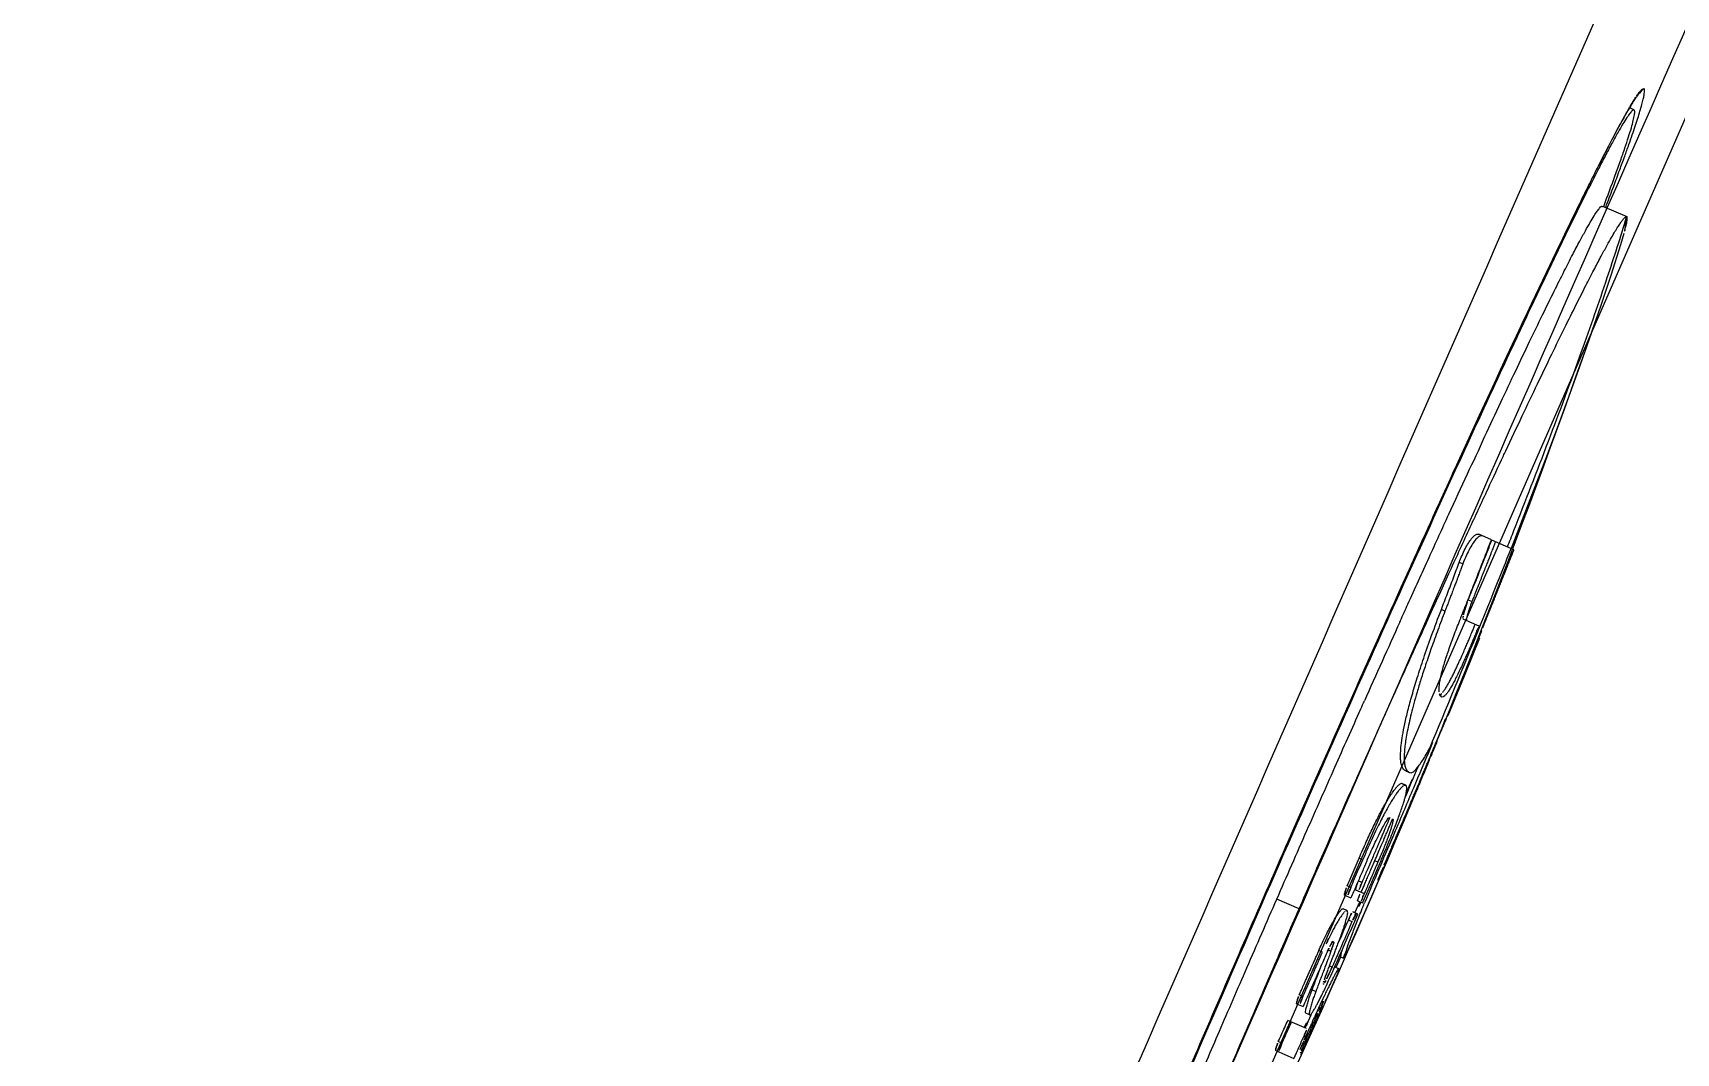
# Model space of a CAD drawing. Header units: millimetres. Extents: x 1145859089 to 1147511753, y -1047484727 to -1047247487.
# Drawn here: x 1146005265.9 to 1146005360.8, y -1047431190.9 to -1047431132 of the extents above; entities that cross this region are included whole.
import ezdxf
from ezdxf.xclip import XClip

# ---------------------------------------------------------------- set-up
doc = ezdxf.new("R2010")
doc.units = ezdxf.units.MM
doc.header["$LTSCALE"] = 100
doc.header["$MEASUREMENT"] = 0
doc.header["$XCLIPFRAME"] = 2
doc.layers.get('0').update_dxf_attribs({"linetype": 'CONTINUOUS'})
doc.layers.add('XREF', color=135, linetype='CONTINUOUS')
doc.layers.add('단지배치도$0$W240910', color=135, linetype='CONTINUOUS')

# ---------------------------------------------------------------- blocks, each defined once
blk = doc.blocks.new('단지배치도$0$zw$9902')
at = {"layer": '단지배치도$0$W240910', "linetype": 'ByBlock', "ltscale": 20}
for p, q in [((67175.562, -59870.414), (67241.68, -59719.244)), ((67217.56, -59766.611), (67217.535, -59766.648)), ((67217.583, -59766.575), (67217.56, -59766.611)), ((67217.605, -59766.542), (67217.583, -59766.575)), ((67217.626, -59766.512), (67217.605, -59766.542)), ((67217.646, -59766.483), (67217.626, -59766.512)), ((67217.665, -59766.457), (67217.646, -59766.483)), ((67217.682, -59766.434), (67217.665, -59766.457)), ((67217.698, -59766.412), (67217.682, -59766.434)), ((67217.712, -59766.394), (67217.698, -59766.412)), ((67217.724, -59766.377), (67217.712, -59766.394)), ((67217.735, -59766.364), (67217.724, -59766.377)), ((67217.744, -59766.353), (67217.735, -59766.364)), ((67217.751, -59766.344), (67217.744, -59766.353)), ((67217.757, -59766.338), (67217.751, -59766.344)), ((67217.759, -59766.335), (67217.757, -59766.338)), ((67217.759, -59766.335), (67217.759, -59766.335)), ((67217.038, -59767.478), (67216.955, -59767.626)), ((67217.117, -59767.339), (67217.038, -59767.478)), ((67217.193, -59767.209), (67217.117, -59767.339)), ((67217.264, -59767.087), (67217.193, -59767.209)), ((67217.332, -59766.974), (67217.264, -59767.087)), ((67217.548, -59767.178), (67217.28, -59767.061)), ((67217.395, -59766.87), (67217.332, -59766.974)), ((67217.425, -59766.821), (67217.395, -59766.87)), ((67217.454, -59766.774), (67217.425, -59766.821)), ((67217.482, -59766.73), (67217.454, -59766.774)), ((67217.509, -59766.688), (67217.482, -59766.73)), ((67217.535, -59766.648), (67217.509, -59766.688)), ((67216.579, -59768.31), (67216.42, -59768.607)), ((67216.728, -59768.035), (67216.579, -59768.31)), ((67216.867, -59767.783), (67216.728, -59768.035)), ((67216.955, -59767.626), (67216.867, -59767.783)), ((67216.072, -59769.27), (67215.883, -59769.634)), ((67216.251, -59768.927), (67216.072, -59769.27)), ((67216.42, -59768.607), (67216.251, -59768.927)), ((67215.685, -59770.02), (67215.478, -59770.427)), ((67215.883, -59769.634), (67215.685, -59770.02)), ((67215.038, -59771.301), (67214.806, -59771.767)), ((67215.262, -59770.854), (67215.038, -59771.301)), ((67215.478, -59770.427), (67215.262, -59770.854)), ((67214.806, -59771.767), (67214.483, -59772.42)), ((67214.146, -59773.106), (67213.795, -59773.826)), ((67214.483, -59772.42), (67214.146, -59773.106)), ((67215.727, -59772.726), (67217.122, -59773.336)), ((67215.904, -59772.803), (67215.907, -59772.795)), ((67213.795, -59773.826), (67213.43, -59774.579)), ((67213.43, -59774.579), (67213.052, -59775.363)), ((67216.759, -59774.973), (67216.201, -59776.733)), ((67216.958, -59774.32), (67216.759, -59774.973)), ((67213.052, -59775.363), (67212.661, -59776.18)), ((67212.257, -59777.027), (67211.84, -59777.905)), ((67212.661, -59776.18), (67212.257, -59777.027)), ((67216.201, -59776.733), (67215.606, -59778.528)), ((67211.84, -59777.905), (67211.411, -59778.813)), ((67211.411, -59778.813), (67210.971, -59779.751)), ((67215.606, -59778.528), (67215.002, -59780.287)), ((67210.971, -59779.751), (67210.518, -59780.716)), ((67210.518, -59780.716), (67210.056, -59781.707)), ((67215.002, -59780.287), (67214.396, -59782.005)), ((67210.056, -59781.707), (67209.583, -59782.724)), ((67209.583, -59782.724), (67209.101, -59783.764)), ((67214.396, -59782.005), (67213.764, -59783.758)), ((67209.101, -59783.764), (67208.61, -59784.826)), ((67213.764, -59783.758), (67213.104, -59785.549)), ((67208.61, -59784.826), (67208.111, -59785.91)), ((67213.104, -59785.549), (67212.43, -59787.348)), ((67208.111, -59785.91), (67207.477, -59787.292)), ((67207.477, -59787.292), (67206.832, -59788.703)), ((67212.43, -59787.348), (67211.729, -59789.192)), ((67206.832, -59788.703), (67206.174, -59790.147)), ((67211.729, -59789.192), (67210.998, -59791.086)), ((67206.174, -59790.147), (67205.499, -59791.632)), ((67210.998, -59791.086), (67210.447, -59792.493)), ((67205.499, -59791.632), (67204.805, -59793.165)), ((67209.312, -59791.996), (67208.577, -59791.675)), ((67210.613, -59792.565), (67209.337, -59792.007)), ((67204.805, -59793.165), (67204.089, -59794.753)), ((67207.66, -59793.39), (67207.45, -59793.298)), ((67204.089, -59794.753), (67203.496, -59796.069)), ((67206.63, -59796.115), (67206.419, -59796.023)), ((67208.182, -59795.565), (67207.971, -59795.473)), ((67203.496, -59796.069), (67202.886, -59797.429)), ((67204.02, -59796.743), (67204.059, -59796.656)), ((67207.694, -59796.581), (67208.583, -59796.969)), ((67202.886, -59797.429), (67202.256, -59798.835)), ((67208.632, -59797.671), (67207.739, -59799.865)), ((67208.632, -59797.672), (67208.576, -59797.647)), ((67202.256, -59798.835), (67201.613, -59800.277)), ((67201.613, -59800.277), (67200.961, -59801.74)), ((67207.739, -59799.865), (67206.795, -59802.159)), ((67200.961, -59801.74), (67200.306, -59803.212)), ((67206.782, -59802.154), (67206.795, -59802.159)), ((67200.306, -59803.212), (67199.656, -59804.68)), ((67206.14, -59803.638), (67206.33, -59803.184)), ((67205.915, -59803.699), (67205.775, -59804.033)), ((67206.175, -59803.653), (67206.14, -59803.638)), ((67199.656, -59804.68), (67199.015, -59806.129)), ((67204.39, -59805.345), (67204.601, -59805.437)), ((67205.738, -59804.69), (67205.706, -59804.676)), ((67199.015, -59806.129), (67198.236, -59807.895)), ((67204.142, -59806.059), (67204.358, -59806.154)), ((67204.167, -59806.065), (67204.355, -59806.147)), ((67204.381, -59806.668), (67204.564, -59806.236)), ((67198.236, -59807.895), (67197.487, -59809.597)), ((67197.487, -59809.597), (67196.767, -59811.239)), ((67201.883, -59810.46), (67201.672, -59810.368)), ((67202.754, -59810.599), (67202.576, -59810.521)), ((67202.792, -59811.047), (67202.719, -59811.015)), ((67202.861, -59810.887), (67202.792, -59811.047)), ((67203.152, -59810.777), (67203.118, -59810.762)), ((67203.152, -59810.777), (67203.122, -59810.846)), ((67203.245, -59810.56), (67203.152, -59810.777)), ((67196.767, -59811.239), (67196.071, -59812.829)), ((67201.187, -59812.071), (67200.976, -59811.979)), ((67201.835, -59811.768), (67201.624, -59811.675)), ((67202.744, -59811.732), (67201.995, -59813.463)), ((67196.071, -59812.829), (67195.396, -59814.374)), ((67198.207, -59813.302), (67196.919, -59812.738)), ((67200.832, -59812.5), (67201.198, -59812.661)), ((67201.431, -59813.53), (67201.712, -59812.885)), ((67201.463, -59812.192), (67201.97, -59812.414)), ((67201.584, -59812.829), (67201.878, -59812.958)), ((67201.971, -59812.996), (67201.991, -59812.947)), ((67200.959, -59813.39), (67200.748, -59813.298)), ((67200.765, -59813.299), (67200.961, -59813.385)), ((67200.793, -59814.537), (67201.05, -59813.95)), ((67201.995, -59813.463), (67200.969, -59815.811)), ((67201.261, -59814.042), (67201.05, -59813.95)), ((67201.598, -59813.603), (67201.303, -59813.474)), ((67195.396, -59814.374), (67194.74, -59815.881)), ((67200.448, -59815.325), (67200.666, -59814.829)), ((67200.666, -59814.829), (67200.793, -59814.537)), ((67194.74, -59815.881), (67193.972, -59817.65)), ((67199.556, -59815.804), (67199.346, -59815.712)), ((67200.042, -59815.746), (67199.88, -59815.675)), ((67200.543, -59816.778), (67199.749, -59818.571)), ((67199.966, -59816.581), (67200.118, -59816.647)), ((67200.543, -59816.778), (67200.286, -59816.666)), ((67200.597, -59816.085), (67200.332, -59816.686)), ((67200.789, -59816.17), (67200.578, -59816.077)), ((67193.972, -59817.65), (67193.22, -59819.384)), ((67199.601, -59817.624), (67199.628, -59817.635)), ((67198.065, -59818.785), (67198.432, -59818.945)), ((67198.426, -59818.355), (67198.215, -59818.263)), ((67199.165, -59818.078), (67198.955, -59817.986)), ((67199.532, -59818.593), (67199.49, -59818.683)), ((67199.578, -59818.496), (67199.532, -59818.593)), ((67199.701, -59818.55), (67199.749, -59818.571)), ((67193.22, -59819.384), (67192.486, -59821.084)), ((67198.641, -59820.21), (67197.557, -59819.736)), ((67198.809, -59819.41), (67198.599, -59819.318)), ((67198.814, -59819.414), (67198.603, -59819.322)), ((67199.264, -59819.384), (67199.324, -59819.41)), ((67199.576, -59818.934), (67199.497, -59818.9)), ((67198.557, -59820.173), (67198.6, -59820.077)), ((67192.486, -59821.084), (67191.768, -59822.75)), ((67196.854, -59821.484), (67197.904, -59821.943)), ((67197.216, -59821.055), (67197.006, -59820.963))]:
    blk.add_line(p, q, dxfattribs=at)
at = {"layer": '단지배치도$0$W240910'}
blk.add_arc((56404.253, -57219.78, 0), 12756.719, 322.5073299, 9.110085, dxfattribs=at)
at = {"layer": '단지배치도$0$W240910', "linetype": 'ByBlock', "ltscale": 20}
for centre, radius, start, end in [((93492.861, -71309.971), 28703.079, 156.175393, 156.577978), ((93061.131, -71121.144), 28226.861, 156.173706, 156.5796719), ((68111.941, -60201.81), 994.87, 155.063341, 155.409218), ((66685.235, -59584.625), 564.854, 337.91553, 338.40736), ((68432.674, -60351.135), 1347.94, 155.714178, 155.926512), ((66577.689, -59540.778), 680.995, 337.259537, 337.89906), ((66532.959, -59521.99), 729.311, 337.006513, 337.158307), ((67204.334, -59806.21), 0.0605, 72.0715, 78.75931), ((67204.335, -59806.208), 0.0586, 66.37836, 72.0452), ((67204.326, -59806.229), 0.0814, 53.83265, 66.3323), ((67313.936, -59859.044), 121.064, 156.64346, 157.61914), ((67285.993, -59847.501), 91.061, 157.6728, 158.11519), ((67223.784, -59826.438), 26.459, 154.41156, 156.30195), ((67200.201, -59815.16), 0.0483, 63.39774, 66.39882), ((66929.488, -59715.427), 288.323, 339.1632, 339.47354), ((67198.829, -59819.365), 0.0493, 246.3154, 253.32238), ((67230.8, -59834.112), 34.806, 154.5757, 154.79107), ((67219.941, -59828.943), 22.779, 154.44017, 154.59087)]:
    blk.add_arc(centre, radius, start, end, dxfattribs=at)
blk.add_ellipse((66756.086, -59619.918), major_axis=(177.193, -452.685), ratio=1, start_param=0.708795, end_param=0.862005, dxfattribs=at)
for points, start_tangent, end_tangent in [([(67215.907, -59772.795), (67215.96, -59772.657), (67216.37, -59771.576), (67216.718, -59770.644), (67217.007, -59769.852), (67217.246, -59769.184), (67217.445, -59768.613), (67217.614, -59768.113), (67217.761, -59767.66), (67217.889, -59767.246), (67217.996, -59766.874), (67218.077, -59766.559), (67218.126, -59766.321), (67218.149, -59766.154), (67218.151, -59766.045), (67218.11, -59765.951)], (0.357882, 0.933767), (-0.916443, 0.400165)), ([(67217.649, -59766.445), (67217.53, -59766.63), (67217.33, -59766.958), (67217.271, -59767.057)], (-0.5526, -0.833446), (-0.505848, -0.862623)), ([(67218.11, -59765.951), (67218.017, -59765.983), (67217.942, -59766.053), (67217.84, -59766.175), (67217.703, -59766.365), (67217.649, -59766.445)], (-0.916514, 0.400004), (-0.5526, -0.833446)), ([(67217.271, -59767.057), (67217.114, -59767.329), (67216.883, -59767.741), (67216.632, -59768.201), (67216.35, -59768.729), (67216.025, -59769.351), (67215.643, -59770.094), (67215.198, -59770.974), (67214.686, -59772.001), (67214.104, -59773.185), (67213.444, -59774.544), (67212.696, -59776.102), (67211.849, -59777.881), (67210.895, -59779.906), (67209.822, -59782.205), (67208.616, -59784.809), (67207.263, -59787.755), (67205.747, -59791.081), (67204.047, -59794.841), (67202.141, -59799.089), (67200.012, -59803.872), (67197.59, -59809.358), (67195.002, -59815.275), (67192.596, -59820.825), (67190.518, -59825.66), (67188.686, -59829.957), (67187.074, -59833.771), (67185.654, -59837.154), (67184.405, -59840.158), (67183.307, -59842.821), (67182.344, -59845.179), (67181.501, -59847.263), (67180.765, -59849.099), (67180.127, -59850.713), (67179.574, -59852.127), (67179.097, -59853.364), (67178.688, -59854.443), (67178.342, -59855.373), (67178.053, -59856.162), (67177.815, -59856.828), (67177.617, -59857.397), (67177.449, -59857.897), (67177.302, -59858.348), (67177.201, -59858.673)], (-0.505848, -0.862623), (-0.290029, -0.957018)), ([(67217.548, -59767.178), (67217.51, -59767.179), (67217.459, -59767.21), (67217.396, -59767.269), (67217.321, -59767.358), (67217.134, -59767.619), (67216.9, -59767.991), (67216.62, -59768.472), (67216.295, -59769.058), (67215.926, -59769.747), (67215.516, -59770.535), (67214.572, -59772.402), (67213.71, -59774.154)], (-0.969393, 0.245513), (-0.43814, -0.898907)), ([(67215.792, -59772.75), (67216.462, -59770.95), (67216.762, -59770.113), (67217.018, -59769.375), (67217.227, -59768.738), (67217.39, -59768.206), (67217.504, -59767.781), (67217.57, -59767.466), (67217.583, -59767.351), (67217.584, -59767.265), (67217.572, -59767.207), (67217.548, -59767.178)], (0.354473, 0.935066), (-0.838325, 0.545171)), ([(67208.931, -59786.017), (67209.849, -59784.057), (67210.712, -59782.231), (67211.516, -59780.55), (67212.263, -59779.006), (67212.936, -59777.638), (67213.518, -59776.477), (67214.004, -59775.528), (67214.407, -59774.763), (67214.741, -59774.15), (67215.016, -59773.665), (67215.24, -59773.294), (67215.419, -59773.023), (67215.558, -59772.841), (67215.66, -59772.743), (67215.715, -59772.753)], (0.422499, 0.906364), (0.913219, -0.40747)), ([(67213.71, -59774.154), (67213.475, -59774.637), (67212.235, -59777.218), (67210.861, -59780.124), (67209.818, -59782.357)], (-0.43814, -0.898907), (-0.421946, -0.906621)), ([(67210.001, -59787.15), (67210.136, -59786.863), (67211.087, -59784.847), (67211.972, -59782.993), (67212.795, -59781.285), (67213.549, -59779.744), (67214.207, -59778.418), (67214.763, -59777.319), (67215.226, -59776.42), (67215.613, -59775.688), (67215.93, -59775.103), (67216.189, -59774.641), (67216.4, -59774.278), (67216.573, -59773.992), (67216.716, -59773.77), (67216.836, -59773.598), (67216.934, -59773.472), (67217.014, -59773.387), (67217.122, -59773.336)], (0.424711, 0.905329), (0.915919, -0.401364)), ([(67210.239, -59792.402), (67210.611, -59791.457), (67214.515, -59781.133), (67216, -59776.859), (67217.122, -59773.336)], (0.367917, 0.929859), (0.285944, 0.958246)), ([(67217.122, -59773.336), (67217.156, -59773.447), (67217.147, -59773.559), (67217.12, -59773.712), (67217.073, -59773.91), (67217.006, -59774.159), (67216.958, -59774.321)], (0.915294, -0.402787), (-0.288011, -0.957627)), ([(67204.059, -59796.656), (67204.486, -59795.711), (67205.71, -59793.014), (67206.854, -59790.511), (67207.923, -59788.191), (67208.92, -59786.042), (67208.931, -59786.017)], (0.411392, 0.911459), (0.422499, 0.906364)), ([(67198.207, -59813.302), (67199.711, -59809.874), (67201.283, -59806.317), (67202.827, -59802.849), (67204.265, -59799.646), (67205.6, -59796.695), (67206.853, -59793.948), (67208.023, -59791.403), (67209.116, -59789.045), (67210.001, -59787.15)], (0.400747, 0.916189), (0.424711, 0.905329)), ([(67207.302, -59787.81), (67204.237, -59794.56), (67200.39, -59803.162), (67196.295, -59812.457), (67192.25, -59821.774), (67188.545, -59830.438), (67185.663, -59837.285)], (-0.416193, -0.909276), (-0.385119, -0.922867)), ([(67207.45, -59793.298), (67207.613, -59792.892), (67207.793, -59792.512), (67207.981, -59792.182), (67208.165, -59791.925), (67208.331, -59791.754), (67208.47, -59791.673), (67208.577, -59791.675)], (0.348232, 0.937408), (0.9162, -0.400722)), ([(67207.538, -59796.512), (67207.603, -59796.35), (67207.64, -59796.256), (67207.682, -59796.151), (67207.728, -59796.035), (67207.779, -59795.907), (67207.835, -59795.766), (67207.897, -59795.61), (67207.965, -59795.439), (67208.04, -59795.25), (67208.122, -59795.043), (67208.211, -59794.816), (67208.309, -59794.567), (67208.416, -59794.296), (67208.528, -59794.01), (67208.633, -59793.743), (67208.725, -59793.509), (67208.806, -59793.3), (67208.878, -59793.114), (67208.944, -59792.946), (67209.002, -59792.795), (67209.056, -59792.658), (67209.104, -59792.533), (67209.148, -59792.42), (67209.188, -59792.317), (67209.224, -59792.224), (67209.312, -59791.996)], (0.370715, 0.928747), (0.360005, 0.93295)), ([(67208.788, -59791.767), (67208.645, -59791.779), (67208.471, -59791.911), (67208.278, -59792.146), (67208.073, -59792.475), (67207.865, -59792.89), (67207.66, -59793.39)], (-0.9162, 0.400722), (-0.348232, -0.937408)), ([(67207.971, -59795.473), (67208.441, -59794.291), (67208.896, -59793.136), (67209.337, -59792.007)], (0.370328, 0.928901), (0.362637, 0.931931)), ([(67209.548, -59792.099), (67209.513, -59792.188), (67209.468, -59792.304), (67209.43, -59792.4), (67209.386, -59792.515), (67209.333, -59792.65), (67209.27, -59792.812), (67209.234, -59792.904), (67209.195, -59793.004), (67209.152, -59793.113), (67209.105, -59793.232), (67209.054, -59793.361), (67208.999, -59793.502), (67208.939, -59793.655), (67208.874, -59793.82), (67208.803, -59793.999), (67208.728, -59794.19), (67208.659, -59794.365), (67208.598, -59794.519), (67208.544, -59794.655), (67208.495, -59794.778), (67208.452, -59794.888), (67208.412, -59794.987), (67208.376, -59795.078), (67208.314, -59795.235), (67208.261, -59795.366), (67208.218, -59795.475), (67208.182, -59795.565)], (-0.36265, -0.931925), (-0.370312, -0.928907)), ([(67208.811, -59797.069), (67208.849, -59796.975), (67208.891, -59796.872), (67208.937, -59796.756), (67208.989, -59796.628), (67209.046, -59796.486), (67209.11, -59796.329), (67209.18, -59796.156), (67209.257, -59795.965), (67209.342, -59795.754), (67209.435, -59795.522), (67209.537, -59795.267), (67209.649, -59794.989), (67209.77, -59794.686), (67209.887, -59794.392), (67209.99, -59794.135), (67210.081, -59793.907), (67210.162, -59793.703), (67210.235, -59793.52), (67210.3, -59793.355), (67210.359, -59793.206), (67210.413, -59793.07), (67210.462, -59792.947), (67210.506, -59792.836), (67210.545, -59792.736), (67210.613, -59792.565)], (0.375449, 0.926843), (0.367214, 0.930136)), ([(67206.419, -59796.023), (67206.772, -59795.098), (67207.116, -59794.19), (67207.45, -59793.298)], (0.358977, 0.933346), (0.348232, 0.937408)), ([(67207.66, -59793.39), (67207.621, -59793.496), (67207.588, -59793.586), (67207.545, -59793.701), (67207.509, -59793.796), (67207.467, -59793.909), (67207.417, -59794.043), (67207.358, -59794.201), (67207.324, -59794.291), (67207.287, -59794.389), (67207.247, -59794.495), (67207.203, -59794.61), (67207.156, -59794.735), (67207.105, -59794.871), (67207.05, -59795.016), (67206.997, -59795.154), (67206.952, -59795.274), (67206.911, -59795.38), (67206.875, -59795.475), (67206.813, -59795.638), (67206.762, -59795.771), (67206.719, -59795.881), (67206.684, -59795.974), (67206.63, -59796.115)], (-0.348232, -0.937408), (-0.358989, -0.933342)), ([(67204.39, -59805.345), (67204.287, -59805.286), (67204.195, -59805.18), (67204.119, -59804.993), (67204.088, -59804.843), (67204.067, -59804.625), (67204.067, -59804.306), (67204.101, -59803.863), (67204.181, -59803.298), (67204.311, -59802.621), (67204.492, -59801.847), (67204.728, -59800.969), (67205.028, -59799.966), (67205.4, -59798.828), (67205.858, -59797.523), (67206.419, -59796.023)], (-0.9162, 0.400722), (0.358977, 0.933346)), ([(67207.693, -59796.319), (67207.699, -59796.291), (67207.744, -59796.123), (67207.792, -59795.97), (67207.836, -59795.838), (67207.876, -59795.725), (67207.912, -59795.629), (67207.971, -59795.473)], (0.207511, 0.978233), (0.370327, 0.928901)), ([(67208.182, -59795.565), (67208.146, -59795.658), (67208.104, -59795.771), (67208.056, -59795.905), (67208.002, -59796.064), (67207.974, -59796.154), (67207.945, -59796.249), (67207.918, -59796.349), (67207.896, -59796.447), (67207.905, -59796.673)], (0.9162, -0.400722), (0.9162, -0.400722)), ([(67206.63, -59796.115), (67206.22, -59797.203), (67205.84, -59798.254), (67205.511, -59799.214), (67205.241, -59800.053), (67205.017, -59800.792), (67204.831, -59801.449), (67204.678, -59802.038), (67204.553, -59802.571), (67204.452, -59803.054), (67204.374, -59803.496), (67204.318, -59803.898), (67204.285, -59804.263), (67204.275, -59804.59), (67204.291, -59804.877), (67204.336, -59805.108), (67204.4, -59805.263), (67204.47, -59805.354), (67204.601, -59805.437)], (-0.358989, -0.933342), (0.9162, -0.400722)), ([(67206.288, -59800.775), (67206.285, -59800.672), (67206.32, -59800.263), (67206.434, -59799.705), (67206.625, -59799.026), (67206.877, -59798.264), (67207.181, -59797.429), (67207.538, -59796.512)], (-0.078037, 0.99695), (0.370715, 0.928747)), ([(67208.583, -59796.969), (67208.51, -59797.15), (67208.43, -59797.345), (67208.339, -59797.564), (67208.238, -59797.807), (67208.125, -59798.075), (67207.998, -59798.369), (67207.857, -59798.693), (67207.699, -59799.047), (67207.532, -59799.411), (67207.372, -59799.747), (67207.224, -59800.044), (67207.086, -59800.306), (67206.957, -59800.534), (67206.835, -59800.728), (67206.721, -59800.885), (67206.614, -59800.999), (67206.426, -59801.062)], (0.9162, -0.400722), (-0.9162, 0.400722)), ([(67206.494, -59800.812), (67206.605, -59800.664), (67206.721, -59800.484), (67206.838, -59800.28), (67206.955, -59800.063), (67207.07, -59799.839), (67207.181, -59799.612), (67207.287, -59799.391), (67207.386, -59799.179), (67207.477, -59798.978), (67207.562, -59798.79), (67207.641, -59798.614), (67207.713, -59798.45), (67207.779, -59798.297), (67207.84, -59798.156), (67207.896, -59798.024), (67207.949, -59797.901), (67207.997, -59797.786), (67208.042, -59797.68), (67208.082, -59797.584), (67208.118, -59797.498), (67208.18, -59797.348), (67208.231, -59797.224), (67208.274, -59797.119), (67208.312, -59797.026), (67208.372, -59796.877)], (0.632487, 0.774571), (0.371154, 0.928571)), ([(67207.694, -59796.581), (67207.667, -59796.471)], (-0.9162, 0.400722), (0.130834, 0.991404)), ([(67207.667, -59796.471), (67207.67, -59796.449), (67207.693, -59796.319)], (0.130834, 0.991404), (0.207511, 0.978233)), ([(67208.576, -59797.647), (67208.653, -59797.457), (67208.732, -59797.264), (67208.811, -59797.069)], (0.3779, 0.925846), (0.375439, 0.926847)), ([(67196.919, -59812.738), (67198.655, -59808.781), (67200.271, -59805.126), (67201.774, -59801.748), (67201.974, -59801.3)], (0.400722, 0.9162), (0.407949, 0.913005)), ([(67206.426, -59801.062), (67206.322, -59800.935), (67206.288, -59800.775)], (-0.9162, 0.400722), (-0.078037, 0.99695)), ([(67206.332, -59800.956), (67206.391, -59800.917), (67206.494, -59800.812)], (0.887836, 0.46016), (0.632487, 0.774571)), ([(67206.33, -59803.184), (67206.381, -59803.062), (67206.443, -59802.915), (67206.517, -59802.741), (67206.558, -59802.644), (67206.603, -59802.54), (67206.65, -59802.433), (67206.692, -59802.338), (67206.782, -59802.154)], (-0.9162, 0.400722), (0.9162, -0.400722)), ([(67205.775, -59804.033), (67204.804, -59806.34), (67203.762, -59808.79), (67202.861, -59810.887)], (-0.386544, -0.922271), (-0.395847, -0.918317)), ([(67203.118, -59810.762), (67203.176, -59810.627), (67203.247, -59810.461), (67203.289, -59810.365), (67203.335, -59810.258), (67203.385, -59810.141), (67203.441, -59810.011), (67203.502, -59809.869), (67203.569, -59809.711), (67203.643, -59809.538), (67203.725, -59809.347), (67203.815, -59809.137), (67203.914, -59808.905), (67204.023, -59808.65), (67204.143, -59808.369), (67204.275, -59808.059), (67204.42, -59807.72), (67204.578, -59807.348), (67204.749, -59806.943), (67204.925, -59806.528), (67205.081, -59806.16), (67205.218, -59805.835), (67205.34, -59805.546), (67205.449, -59805.287), (67205.547, -59805.054), (67205.635, -59804.843), (67205.716, -59804.651), (67205.789, -59804.477), (67205.855, -59804.319), (67205.916, -59804.175), (67205.971, -59804.043), (67206.021, -59803.923), (67206.066, -59803.814), (67206.108, -59803.715), (67206.14, -59803.638)], (0.395446, 0.918489), (0.385467, 0.922722)), ([(67204.601, -59805.437), (67204.747, -59805.416), (67204.854, -59805.341), (67204.986, -59805.209), (67205.148, -59805.007), (67205.335, -59804.732), (67205.539, -59804.394), (67205.747, -59804.021)], (0.9162, -0.400722), (0.47261, 0.881272)), ([(67206.145, -59803.738), (67206.132, -59803.755), (67206.064, -59803.915), (67206.018, -59804.024), (67205.962, -59804.157), (67205.894, -59804.317), (67205.817, -59804.501), (67205.738, -59804.69)], (-0.619552, -0.784956), (0.9162, -0.400722)), ([(67205.747, -59804.021), (67205.802, -59803.916), (67205.858, -59803.809), (67205.915, -59803.699)], (0.472596, 0.881279), (0.456082, 0.889938)), ([(67206.175, -59803.653), (67206.145, -59803.738)], (0.908578, -0.417714), (-0.619552, -0.784956)), ([(67205.738, -59804.69), (67205.666, -59804.86), (67205.624, -59804.959), (67205.578, -59805.07), (67205.527, -59805.192), (67205.47, -59805.327), (67205.407, -59805.476), (67205.338, -59805.64), (67205.262, -59805.822), (67205.178, -59806.021), (67205.085, -59806.241), (67204.983, -59806.483), (67204.87, -59806.749), (67204.747, -59807.041), (67204.611, -59807.361), (67204.464, -59807.709), (67204.303, -59808.087), (67204.129, -59808.495), (67203.964, -59808.882), (67203.819, -59809.22), (67203.691, -59809.521), (67203.575, -59809.791), (67203.471, -59810.033), (67203.378, -59810.249), (67203.295, -59810.443), (67203.245, -59810.56)], (-0.386545, -0.922271), (-0.394937, -0.918708)), ([(67204.564, -59806.236), (67205.006, -59805.189)], (0.389769, 0.920913), (0.388325, 0.921522)), ([(67201.672, -59810.368), (67201.885, -59809.88), (67202.086, -59809.43), (67202.279, -59809.011), (67202.465, -59808.618), (67202.645, -59808.251), (67202.815, -59807.917), (67202.974, -59807.618), (67203.122, -59807.35), (67203.26, -59807.112), (67203.387, -59806.902), (67203.503, -59806.723), (67203.601, -59806.578), (67203.682, -59806.467), (67203.749, -59806.38), (67203.853, -59806.256), (67203.928, -59806.178), (67204.003, -59806.113), (67204.143, -59806.058)], (0.395163, 0.918611), (0.808312, -0.588754)), ([(67204.215, -59806.204), (67204.174, -59806.238), (67204.067, -59806.344), (67203.963, -59806.468), (67203.896, -59806.555), (67203.815, -59806.666), (67203.718, -59806.808), (67203.6, -59806.992), (67203.456, -59807.229), (67203.285, -59807.528), (67203.099, -59807.87), (67202.901, -59808.255), (67202.685, -59808.692), (67202.448, -59809.193), (67202.182, -59809.778), (67201.883, -59810.46)], (-0.796478, -0.604667), (-0.395164, -0.918611)), ([(67202.788, -59810.856), (67203.083, -59810.165), (67203.334, -59809.564), (67203.547, -59809.043), (67203.728, -59808.586), (67203.884, -59808.181), (67204.019, -59807.818), (67204.134, -59807.491), (67204.229, -59807.202), (67204.3, -59806.97), (67204.349, -59806.791), (67204.382, -59806.652), (67204.404, -59806.543), (67204.426, -59806.389), (67204.429, -59806.292), (67204.374, -59806.163)], (0.395861, 0.918311), (-0.808083, 0.589069)), ([(67204.149, -59806.062), (67204.168, -59806.064)], (0.982969, 0.183772), (0.899763, -0.43638)), ([(67204.346, -59806.15), (67204.26, -59806.174), (67204.215, -59806.204)], (-0.980709, 0.195476), (-0.796478, -0.604667)), ([(67203.439, -59808.033), (67203.382, -59808.166), (67203.322, -59808.307), (67203.255, -59808.465), (67203.18, -59808.639), (67203.098, -59808.832), (67203.007, -59809.045), (67202.906, -59809.279), (67202.796, -59809.536), (67202.677, -59809.815), (67202.547, -59810.118), (67202.404, -59810.451), (67202.248, -59810.812), (67202.102, -59811.149), (67201.969, -59811.459), (67201.835, -59811.768)], (-0.391952, -0.919986), (-0.397143, -0.917757)), ([(67202.053, -59810.685), (67202.276, -59810.174), (67202.476, -59809.732), (67202.651, -59809.356), (67202.804, -59809.043), (67202.935, -59808.786), (67203.05, -59808.574), (67203.146, -59808.406), (67203.224, -59808.28), (67203.286, -59808.188), (67203.439, -59808.033)], (0.395595, 0.918425), (0.9162, -0.400722)), ([(67202.668, -59810.307), (67202.837, -59809.914), (67202.99, -59809.559), (67203.124, -59809.246), (67203.243, -59808.968), (67203.349, -59808.719), (67203.444, -59808.496), (67203.528, -59808.299), (67203.61, -59808.108)], (0.395161, 0.918612), (0.392163, 0.919896)), ([(67203.61, -59808.108), (67203.622, -59808.214), (67203.585, -59808.409), (67203.543, -59808.565), (67203.485, -59808.749), (67203.413, -59808.959), (67203.325, -59809.199), (67203.22, -59809.474), (67203.092, -59809.793), (67202.938, -59810.167), (67202.754, -59810.599)], (0.9162, -0.400722), (-0.395546, -0.918446)), ([(67200.976, -59811.979), (67201.209, -59811.442), (67201.441, -59810.905), (67201.672, -59810.368)], (0.397569, 0.917572), (0.395163, 0.918611)), ([(67201.187, -59812.071), (67201.413, -59811.55), (67201.645, -59811.013), (67201.883, -59810.46)], (0.397574, 0.91757), (0.395164, 0.918611)), ([(67202.053, -59810.685), (67201.772, -59811.336), (67201.491, -59811.986), (67201.198, -59812.661)], (-0.395595, -0.918425), (-0.398413, -0.917206)), ([(67201.792, -59812.336), (67201.887, -59812.118), (67201.984, -59811.894), (67202.093, -59811.642), (67202.215, -59811.358), (67202.351, -59811.043), (67202.502, -59810.692), (67202.668, -59810.307)], (0.39789, 0.917433), (0.395161, 0.918612)), ([(67201.878, -59812.958), (67202.174, -59812.277), (67202.477, -59811.577), (67202.788, -59810.856)], (0.398601, 0.917125), (0.395861, 0.918311)), ([(67202.754, -59810.599), (67202.71, -59810.701), (67202.663, -59810.809), (67202.624, -59810.901), (67202.577, -59811.011), (67202.518, -59811.147), (67202.444, -59811.318), (67202.402, -59811.415), (67202.356, -59811.521), (67202.307, -59811.634), (67202.254, -59811.757), (67202.196, -59811.892), (67202.13, -59812.044), (67202.054, -59812.218), (67201.97, -59812.414)], (-0.395546, -0.918446), (-0.397941, -0.917411)), ([(67202.767, -59811.652), (67202.81, -59811.495), (67202.851, -59811.394), (67202.901, -59811.274), (67202.961, -59811.13), (67203.033, -59810.961), (67203.118, -59810.762)], (-0.877584, 0.479424), (0.395446, 0.918489)), ([(67203.122, -59810.846), (67203.066, -59810.976), (67202.992, -59811.146), (67202.93, -59811.289), (67202.877, -59811.408), (67202.833, -59811.508), (67202.767, -59811.652)], (-0.39584, -0.918319), (-0.877584, 0.479424)), ([(67200.832, -59812.5), (67200.829, -59812.394), (67200.853, -59812.304), (67200.883, -59812.216), (67200.927, -59812.1), (67200.976, -59811.979)], (-0.9162, 0.400722), (0.397568, 0.917573)), ([(67201.187, -59812.071), (67201.139, -59812.189), (67201.099, -59812.294), (67201.049, -59812.45), (67201.043, -59812.593)], (0.9162, -0.400722), (0.9162, -0.400722)), ([(67201.463, -59812.192), (67201.47, -59812.089), (67201.497, -59812), (67201.529, -59811.912), (67201.574, -59811.797), (67201.588, -59811.762)], (-0.9162, 0.400722), (0.377755, 0.925905)), ([(67201.835, -59811.768), (67201.786, -59811.886), (67201.745, -59811.992), (67201.691, -59812.146), (67201.674, -59812.284)], (0.9162, -0.400722), (0.9162, -0.400722)), ([(67191.953, -59824.211), (67192.147, -59823.759), (67193.607, -59820.363), (67195.193, -59816.698), (67196.919, -59812.738)], (0.39347, 0.919338), (0.400722, 0.9162)), ([(67200.808, -59816.148), (67200.853, -59815.915), (67200.995, -59815.499), (67201.212, -59814.912), (67201.497, -59814.173), (67201.855, -59813.279), (67201.971, -59812.996)], (-0.757068, 0.653336), (0.379522, 0.925183)), ([(67201.584, -59812.829), (67201.599, -59812.73), (67201.646, -59812.599), (67201.694, -59812.478), (67201.759, -59812.321)], (-0.9162, 0.400722), (0.397936, 0.917413)), ([(67201.97, -59812.414), (67201.92, -59812.531), (67201.878, -59812.635), (67201.821, -59812.788), (67201.794, -59812.921)], (0.9162, -0.400722), (0.9162, -0.400722)), ([(67187.005, -59839.726), (67187.803, -59837.771), (67188.792, -59835.368), (67189.867, -59832.782), (67191.033, -59829.998), (67192.294, -59827.015), (67193.669, -59823.787), (67195.167, -59820.3), (67196.711, -59816.733), (67198.207, -59813.302)], (0.376434, 0.926443), (0.400747, 0.916189)), ([(67199.346, -59815.712), (67199.52, -59815.324), (67199.679, -59814.983), (67199.823, -59814.686), (67199.953, -59814.432), (67200.066, -59814.219), (67200.165, -59814.042), (67200.251, -59813.895), (67200.326, -59813.775), (67200.389, -59813.679), (67200.442, -59813.601), (67200.528, -59813.487), (67200.591, -59813.412), (67200.659, -59813.344), (67200.748, -59813.298)], (0.403117, 0.915149), (0.9162, -0.400721)), ([(67200.817, -59813.491), (67200.771, -59813.54), (67200.649, -59813.7), (67200.566, -59813.822), (67200.464, -59813.985), (67200.345, -59814.188), (67200.215, -59814.426), (67200.075, -59814.697), (67199.92, -59815.011)], (-0.690011, -0.723799), (-0.433142, -0.901326)), ([(67201.261, -59814.042), (67201.222, -59814.132), (67201.18, -59814.228), (67201.139, -59814.321), (67201.098, -59814.415), (67201.056, -59814.511), (67201.015, -59814.606), (67200.977, -59814.691), (67200.94, -59814.776), (67200.902, -59814.863), (67200.862, -59814.955), (67200.821, -59815.048), (67200.778, -59815.146), (67200.734, -59815.246), (67200.69, -59815.346), (67200.651, -59815.437), (67200.611, -59815.527), (67200.571, -59815.618), (67200.529, -59815.714), (67200.486, -59815.812), (67200.443, -59815.91), (67200.398, -59816.012), (67200.352, -59816.117), (67200.305, -59816.222), (67200.268, -59816.308), (67200.228, -59816.398), (67200.188, -59816.489), (67200.118, -59816.647)], (0.400092, 0.916475), (-0.403498, -0.914981)), ([(67200.146, -59816.913), (67200.649, -59815.772), (67201.126, -59814.683), (67201.598, -59813.603)], (0.403744, 0.914872), (0.399442, 0.916759)), ([(67200.669, -59814.729), (67200.763, -59814.463), (67200.836, -59814.243), (67200.891, -59814.065), (67200.932, -59813.921), (67200.962, -59813.806), (67200.982, -59813.713), (67201.004, -59813.581), (67201.009, -59813.468), (67200.972, -59813.398)], (0.340248, 0.940336), (-0.792944, 0.609295)), ([(67200.748, -59813.298), (67200.766, -59813.299)], (0.934859, 0.35502), (0.870564, -0.492055)), ([(67200.853, -59813.452), (67200.817, -59813.491)], (-0.671749, -0.740779), (-0.690011, -0.723799)), ([(67200.959, -59813.39), (67200.853, -59813.452)], (-0.9162, 0.400722), (-0.671749, -0.740779)), ([(67200.972, -59813.398), (67200.959, -59813.39)], (-0.792944, 0.609295), (-0.9162, 0.400722)), ([(67201.05, -59813.95), (67201.091, -59813.859), (67201.16, -59813.709), (67201.213, -59813.605), (67201.303, -59813.474)], (0.400084, 0.916478), (0.916208, -0.400703)), ([(67201.514, -59813.566), (67201.449, -59813.652), (67201.387, -59813.768), (67201.309, -59813.934), (67201.261, -59814.042)], (-0.9162, 0.400722), (-0.400079, -0.916481)), ([(67199.892, -59816.775), (67199.935, -59816.661), (67200.005, -59816.48), (67200.079, -59816.287), (67200.159, -59816.081), (67200.246, -59815.856), (67200.341, -59815.608), (67200.443, -59815.339), (67200.553, -59815.046), (67200.669, -59814.729)], (0.356506, 0.934293), (0.340275, 0.940326)), ([(67198.215, -59818.263), (67198.269, -59818.144), (67198.313, -59818.045), (67198.365, -59817.927), (67198.427, -59817.789), (67198.499, -59817.628), (67198.539, -59817.537), (67198.584, -59817.436), (67198.633, -59817.326), (67198.685, -59817.209), (67198.738, -59817.09), (67198.789, -59816.974), (67198.839, -59816.863), (67198.885, -59816.759), (67198.927, -59816.663), (67198.966, -59816.574), (67199.033, -59816.423), (67199.087, -59816.301), (67199.131, -59816.202), (67199.182, -59816.086), (67199.223, -59815.993), (67199.266, -59815.894), (67199.307, -59815.801), (67199.346, -59815.712)], (0.40778, 0.91308), (0.370699, 0.928753)), ([(67198.426, -59818.355), (67198.494, -59818.203), (67198.574, -59818.024), (67198.622, -59817.917), (67198.674, -59817.799), (67198.732, -59817.67), (67198.795, -59817.527), (67198.865, -59817.371), (67198.941, -59817.2), (67199.017, -59817.028), (67199.084, -59816.876), (67199.143, -59816.743), (67199.196, -59816.624), (67199.243, -59816.518), (67199.284, -59816.424), (67199.353, -59816.268), (67199.405, -59816.149), (67199.445, -59816.058), (67199.489, -59815.96), (67199.558, -59815.8)], (0.407773, 0.913083), (0.388483, 0.921456)), ([(67199.853, -59815.738), (67199.533, -59816.463), (67199.185, -59817.251), (67198.806, -59818.105), (67198.432, -59818.945)], (-0.402778, -0.915298), (-0.407362, -0.913267)), ([(67200.042, -59815.746), (67200.001, -59815.855), (67199.953, -59815.984), (67199.895, -59816.139), (67199.862, -59816.228), (67199.826, -59816.325), (67199.786, -59816.432), (67199.743, -59816.547), (67199.696, -59816.673), (67199.645, -59816.81), (67199.589, -59816.958), (67199.529, -59817.118), (67199.463, -59817.294), (67199.392, -59817.481), (67199.325, -59817.657), (67199.267, -59817.812), (67199.214, -59817.949), (67199.165, -59818.078)], (-0.347556, -0.937659), (-0.355707, -0.934598)), ([(67199.853, -59815.738), (67199.916, -59815.599), (67199.977, -59815.474)], (0.9162, -0.400722), (0.50669, 0.862128)), ([(67199.977, -59815.474), (67200.03, -59815.371), (67200.075, -59815.289), (67200.147, -59815.175), (67200.22, -59815.116)], (0.50669, 0.862128), (0.9162, -0.400722)), ([(67200.042, -59815.746), (67200.093, -59815.6), (67200.101, -59815.578)], (0.339094, 0.940753), (0.323489, 0.946232)), ([(67200.101, -59815.578), (67200.133, -59815.483), (67200.164, -59815.39), (67200.195, -59815.287), (67200.222, -59815.117)], (0.323489, 0.946232), (-0.893965, 0.448138)), ([(67200.614, -59816.026), (67200.616, -59815.906), (67200.668, -59815.743), (67200.693, -59815.677)], (-0.822204, 0.569194), (0.328583, 0.944475)), ([(67200.968, -59815.811), (67200.908, -59815.946), (67200.809, -59816.148), (67200.808, -59816.148)], (-0.400982, -0.916086), (-0.757068, 0.653336)), ([(67200.497, -59816.758), (67200.419, -59816.846), (67200.354, -59816.953), (67200.274, -59817.095), (67200.18, -59817.271), (67200.073, -59817.479), (67199.951, -59817.723), (67199.812, -59818.005), (67199.668, -59818.307), (67199.578, -59818.496)], (-0.9162, 0.400722), (-0.426974, -0.904264)), ([(67199.664, -59817.388), (67199.678, -59817.356), (67199.717, -59817.243), (67199.764, -59817.115), (67199.815, -59816.977), (67199.871, -59816.828), (67199.892, -59816.775)], (0.390105, 0.920771), (0.356506, 0.934293)), ([(67200.118, -59816.647), (67200.043, -59816.816), (67199.976, -59816.965), (67199.915, -59817.097), (67199.861, -59817.212), (67199.814, -59817.31), (67199.75, -59817.437)], (-0.403497, -0.914981), (-0.462389, -0.886677)), ([(67200.222, -59816.718), (67200.245, -59816.679)], (0.427436, 0.904046), (0.643778, 0.765213)), ([(67200.245, -59816.679), (67200.286, -59816.666)], (0.643778, 0.765213), (0.9162, -0.400722)), ([(67198.815, -59819.413), (67198.933, -59819.323), (67198.998, -59819.236), (67199.08, -59819.108), (67199.171, -59818.951), (67199.27, -59818.769), (67199.379, -59818.56), (67199.498, -59818.321), (67199.63, -59818.046), (67199.78, -59817.726), (67199.951, -59817.35), (67200.146, -59816.913)], (0.958212, -0.286058), (0.403744, 0.914872)), ([(67199.616, -59817.639), (67199.623, -59817.526)], (-0.670174, 0.742204), (0.184303, 0.98287)), ([(67199.628, -59817.635), (67199.616, -59817.639)], (-0.701881, -0.712294), (-0.670174, 0.742204)), ([(67199.623, -59817.526), (67199.664, -59817.388)], (0.184303, 0.98287), (0.390105, 0.920771)), ([(67199.75, -59817.437), (67199.739, -59817.457), (67199.688, -59817.551), (67199.628, -59817.635)], (-0.462389, -0.886677), (-0.703218, -0.710974)), ([(67198.065, -59818.785), (67198.063, -59818.678), (67198.089, -59818.588), (67198.119, -59818.5), (67198.164, -59818.384), (67198.215, -59818.263)], (-0.9162, 0.400722), (0.40693, 0.913459)), ([(67198.426, -59818.355), (67198.376, -59818.474), (67198.335, -59818.579), (67198.283, -59818.734), (67198.276, -59818.877)], (-0.9162, 0.400722), (0.9162, -0.400722)), ([(67198.599, -59819.318), (67198.582, -59819.215), (67198.602, -59819.099), (67198.631, -59818.976), (67198.664, -59818.852), (67198.702, -59818.725), (67198.746, -59818.586), (67198.793, -59818.441), (67198.841, -59818.302), (67198.895, -59818.149), (67198.955, -59817.986)], (-0.9162, 0.400722), (0.35504, 0.934851)), ([(67199.49, -59818.683), (67199.41, -59818.855), (67199.299, -59819.094), (67199.198, -59819.312), (67199.108, -59819.511), (67199.026, -59819.691), (67198.952, -59819.855), (67198.887, -59819.999), (67198.826, -59820.135), (67198.757, -59820.289), (67198.681, -59820.461), (67198.654, -59820.522)], (-0.424219, -0.90556), (-0.40349, -0.914984)), ([(67199.165, -59818.078), (67199.126, -59818.184), (67199.088, -59818.291), (67199.047, -59818.407), (67199.005, -59818.53), (67198.962, -59818.66), (67198.92, -59818.795), (67198.878, -59818.934), (67198.84, -59819.074), (67198.81, -59819.205), (67198.793, -59819.311), (67198.801, -59819.406)], (-0.355049, -0.934848), (0.76646, -0.642293)), ([(67199.497, -59818.9), (67199.504, -59818.884), (67199.562, -59818.772), (67199.611, -59818.679), (67199.701, -59818.55)], (0.439916, 0.898039), (0.9162, -0.400722)), ([(67197.006, -59820.963), (67197.191, -59820.551), (67197.375, -59820.142), (67197.557, -59819.736)], (0.411052, 0.911612), (0.409161, 0.912462)), ([(67199.324, -59819.41), (67199.195, -59819.7), (67199.075, -59819.968), (67198.965, -59820.216), (67198.862, -59820.444), (67198.768, -59820.654), (67198.682, -59820.847), (67198.603, -59821.024), (67198.53, -59821.187), (67198.463, -59821.336), (67198.401, -59821.474), (67198.343, -59821.602), (67198.292, -59821.716)], (-0.407058, -0.913402), (-0.410219, -0.911987)), ([(67198.338, -59821.496), (67198.397, -59821.351), (67198.468, -59821.179), (67198.551, -59820.982), (67198.638, -59820.782), (67198.717, -59820.599), (67198.79, -59820.434), (67198.856, -59820.285), (67198.915, -59820.152), (67198.973, -59820.023), (67199.038, -59819.879), (67199.11, -59819.719), (67199.163, -59819.602)], (0.381366, 0.924424), (0.416729, 0.909031)), ([(67198.342, -59821.692), (67198.362, -59821.647), (67198.427, -59821.504), (67198.498, -59821.345), (67198.578, -59821.168), (67198.665, -59820.974), (67198.761, -59820.76), (67198.866, -59820.526), (67198.98, -59820.272), (67199.105, -59819.992), (67199.237, -59819.695), (67199.36, -59819.42), (67199.469, -59819.176), (67199.576, -59818.934)], (0.410398, 0.911907), (0.406531, 0.913637)), ([(67198.508, -59820.152), (67198.834, -59819.423)], (0.408122, 0.912928), (0.407153, 0.91336)), ([(67198.602, -59819.322), (67198.599, -59819.318)], (-0.748606, 0.663015), (-0.562496, 0.8268)), ([(67198.6, -59820.077), (67198.646, -59819.974), (67198.704, -59819.844), (67198.766, -59819.707), (67198.833, -59819.558), (67198.904, -59819.402), (67198.93, -59819.346)], (0.40729, 0.913299), (0.415239, 0.909713)), ([(67198.801, -59819.406), (67198.809, -59819.41)], (0.76646, -0.642293), (0.9162, -0.400722)), ([(67199.163, -59819.602), (67199.191, -59819.542), (67199.28, -59819.35), (67199.309, -59819.288)], (0.416729, 0.909031), (0.425851, 0.904793)), ([(67199.555, -59818.925), (67199.482, -59819.065), (67199.409, -59819.223), (67199.324, -59819.41)], (-0.9162, 0.400722), (-0.407058, -0.913402)), ([(67199.391, -59819.115), (67199.439, -59819.016), (67199.497, -59818.9)], (0.431623, 0.902054), (0.439916, 0.898039)), ([(67197.216, -59821.055), (67197.394, -59820.661), (67197.578, -59820.251), (67197.768, -59819.828)], (0.411055, 0.91161), (0.409167, 0.912459)), ([(67198.456, -59820.715), (67198.507, -59820.598), (67198.551, -59820.494), (67198.61, -59820.342), (67198.641, -59820.21)], (0.9162, -0.400722), (-0.9162, 0.400722)), ([(67198.654, -59820.522), (67198.597, -59820.651), (67198.505, -59820.863), (67198.472, -59820.938)], (-0.40349, -0.914984), (-0.399324, -0.91681)), ([(67196.854, -59821.484), (67196.851, -59821.376), (67196.877, -59821.287), (67196.909, -59821.199), (67196.954, -59821.083), (67197.006, -59820.963)], (-0.9162, 0.400722), (0.411051, 0.911612)), ([(67197.216, -59821.055), (67197.165, -59821.174), (67197.124, -59821.279), (67197.072, -59821.433), (67197.064, -59821.576)], (-0.9162, 0.400722), (0.9162, -0.400722)), ([(67197.904, -59821.943), (67197.954, -59821.832), (67198.004, -59821.722), (67198.057, -59821.603), (67198.115, -59821.474), (67198.178, -59821.335), (67198.245, -59821.185), (67198.318, -59821.023), (67198.387, -59820.869), (67198.456, -59820.715)], (0.410433, 0.911891), (0.408779, 0.912634)), ([(67198.472, -59820.938), (67198.403, -59821.096), (67198.292, -59821.354), (67198.171, -59821.637)], (-0.399324, -0.91681), (-0.391092, -0.920352)), ([(67198.291, -59821.619), (67198.338, -59821.496)], (0.308771, 0.951137), (0.381366, 0.924424))]:
    blk.add_spline(points, degree=3, dxfattribs=dict(at, start_tangent=start_tangent, end_tangent=end_tangent))
blk = doc.blocks.new('단지배치도')
blk.add_blockref('단지배치도$0$zw$9902', (141034.193, 142437.157))

msp = doc.modelspace()

# ---------------------------------------------------------------- block references
at = {"layer": 'XREF'}
ref = msp.add_blockref('단지배치도', (1145797106.633357, -1047513806.462535), dxfattribs=at)
XClip(ref).set_block_clipping_path([(72982.4064819524, 34919.7593965302), (360382.4067475507, 255319.7593436702)])

doc.saveas('drawing.dxf')
